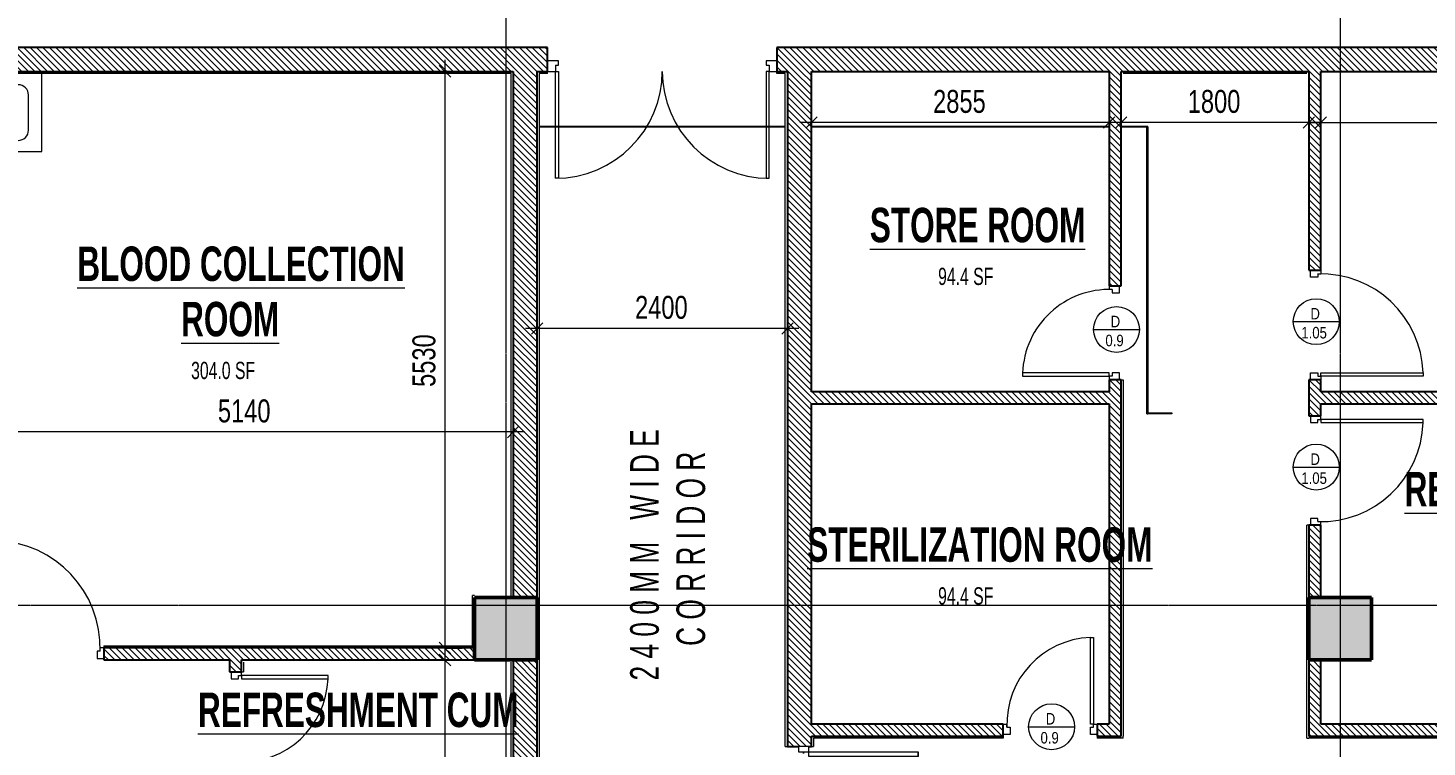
# Model space of a CAD drawing. Header units: millimetres. Extents: x -25222 to 91371, y -63339 to 20835.
# Drawn here: x 33153 to 46568, y -2748 to 4147 of the extents above; entities that cross this region are included whole.
import ezdxf

# ---------------------------------------------------------------- set-up
doc = ezdxf.new("R2010")
doc.units = ezdxf.units.MM
doc.linetypes.add('Grid Line', pattern=[22.225, 12.7, -3.175, 3.175, -3.175])
for name, color, linetype, lineweight in [('A-ANNO-DIMS', 211, 'Continuous', 9), ('A-ANNO-DIMS-110', 211, 'Continuous', 9), ('A-AREA-IDEN', 2, 'Continuous', 9), ('A-DETL-GENF', 92, 'Continuous', 5), ('A-DOOR', 31, 'Continuous', 5), ('A-DOOR-FRAM', 31, 'Continuous', 5), ('A-DOOR-IDEN', 31, 'Continuous', 9), ('A-WALL', 113, 'Continuous', 5), ('A-WALL-PATT', 111, 'Continuous', 25), ('G-ANNO-TEXT', 231, 'Continuous', 9), ('I-FURN', 30, 'Continuous', 5), ('S-COLS', 52, 'Continuous', 5), ('S-GRID', 1, 'Continuous', 9)]:
    doc.layers.add(name, color=color, linetype=linetype, lineweight=lineweight)
doc.styles.add('Swis721 Cn BT_10', font='swissc.ttf', dxfattribs={"width": 0.9, "height": 220})
doc.styles.add('Swis721 Cn BT_3', font='swissc.ttf', dxfattribs={"width": 0.8, "height": 165})
doc.styles.add('Swis721 Cn BT_4', font='swissc.ttf', dxfattribs={"width": 0.8, "height": 275})
doc.styles.add('Swis721 Cn BT_7', font='swissc.ttf', dxfattribs={"height": 110})
doc.styles.add('Swis721 Cn BT_B', font='swisscb.ttf', dxfattribs={"width": 0.8, "height": 330})
doc.dimstyles.new('Diagonal_-2_mm_Swiss', dxfattribs={"dimscale": 304.8, "dimtxt": 222.071065, "dimasz": 0.360892, "dimexe": 0.360892, "dimexo": 0.0625, "dimgap": 0.072178, "dimtad": 1, "dimdec": 0, "dimzin": 0, "dimdsep": 46, "dimtxsty": 'Swis721 Cn BT_10', "dimblk1": 'OBLIQUE', "dimblk2": 'OBLIQUE', "dimsah": 1, "dimcen": 0.09, "dimdle": 0.360892, "dimazin": 0, "dimtfac": 1, "dimtdec": 4, "dimtix": 1, "dimtmove": 0, "dimatfit": 3, "dimfxl": 0.541339, "dimfxlon": 1, "dimtvp": 1, "dimtolj": 1, "dimtzin": 0, "dimarcsym": 2})
doc.dimstyles.new('Diagonal_-2_mm_Swiss_1', dxfattribs={"dimscale": 304.8, "dimtxt": 222.071065, "dimasz": 0.360892, "dimexe": 0.360892, "dimexo": 0.0625, "dimgap": 0.072178, "dimtad": 1, "dimdec": 0, "dimzin": 0, "dimdsep": 46, "dimtxsty": 'Swis721 Cn BT_10', "dimblk1": 'OBLIQUE', "dimblk2": 'OBLIQUE', "dimsah": 1, "dimcen": 0.09, "dimdle": 0.360892, "dimazin": 0, "dimtfac": 1, "dimtdec": 4, "dimtix": 1, "dimtmove": 2, "dimatfit": 3, "dimfxl": 0.541339, "dimfxlon": 1, "dimtvp": 1, "dimtolj": 1, "dimtzin": 0, "dimarcsym": 2})
pattern_1 = [(315, (14219.89, -54691.457), (30.869454, 30.869454), [])]

# ---------------------------------------------------------------- blocks, each defined once
blk = doc.blocks.new('BETACRYL BB R 5337 - 0-100 Classic White-1237994-4_ FOURTH FLOOR - GA PLAN')
at = {"layer": 'A-DETL-GENF', "color": 53, "lineweight": 9}
for p, q in [((167.5, 187.5), (-167.5, 187.5)), ((-267.5, 87.5), (-267.5, -87.5)), ((267.5, -87.5), (267.5, 87.5)), ((-167.5, -187.5), (167.5, -187.5))]:
    blk.add_line(p, q, dxfattribs=at)
for radius in [35, 23]:
    blk.add_circle((0, 0), radius, dxfattribs=at)
for centre, start, end in [((-167.5, 87.5), 90, 180), ((167.5, 87.5), 0, 90), ((-167.5, -87.5), 180, 270), ((167.5, -87.5), 270, 0)]:
    blk.add_arc(centre, 100, start, end, dxfattribs=at)
blk = doc.blocks.new('MM-HOSPITAL A_B BLOCK 2022_05_19_Interiors_rvt-1-4_ FOURTH FLOOR - GA PLAN')
at = {"layer": 'A-WALL', "color": 10, "lineweight": 9}
for p, q in [((37785, 3711), (32685, 3711)), ((37785, -1294), (37785, 3711)), ((38135, 3711), (38055, 3711)), ((38055, 3711), (38055, -9139)), ((38135, 3711), (38135, 3731)), ((40335, 3711), (40335, 3731)), ((40415, 3711), (40335, 3711)), ((40415, -2744), (40415, 3711)), ((45415, 3711), (43655, 3711)), ((38055, 3206), (40415, 3206)), ((40415, 3196), (38055, 3196)), ((40665, 3206), (43520, 3206)), ((43520, 3196), (40665, 3196)), ((43635, 3206), (43890, 3206)), ((43880, 3196), (43635, 3196)), ((43880, 446), (43880, 3196)), ((43890, 3196), (43890, 3206)), ((43890, 3196), (43890, 456)), ((43635, 774), (43655, 774)), ((43655, 774), (43655, -2644)), ((43880, 446), (43890, 446)), ((43890, 456), (44120, 456)), ((44120, 446), (43890, 446)), ((44120, 456), (44120, 446)), ((45415, -2664), (45415, -621)), ((45435, -621), (45415, -621)), ((37415, -1779), (37415, -1294)), ((37435, -1294), (37415, -1294)), ((33880, -1779), (37415, -1779)), ((33880, -1779), (33880, -1799)), ((35220, -1934), (35220, -2029)), ((37785, -4864), (37785, -1934)), ((35200, -2029), (35220, -2029)), ((40685, -2664), (40685, -2744)), ((42505, -2664), (40685, -2664)), ((42505, -2644), (42505, -2664)), ((43405, -2644), (43405, -2664)), ((43655, -2664), (43405, -2664)), ((43655, -2664), (43655, -2644)), ((45415, -2664), (45435, -2664)), ((52340, -2664), (45435, -2664)), ((40415, -2744), (40435, -2744)), ((40665, -2744), (40685, -2744))]:
    blk.add_line(p, q, dxfattribs=at)
at = {"layer": 'I-FURN', "color": 53, "lineweight": 9}
for p, q in [((33285, 2961), (33285, 3711)), ((32685, 2961), (33285, 2961))]:
    blk.add_line(p, q, dxfattribs=at)
at = {"color": 53, "lineweight": 9, "rotation": 270.0000000000001}
blk.add_blockref('BETACRYL BB R 5337 - 0-100 Classic White-1237994-4_ FOURTH FLOOR - GA PLAN', (32970, 3336), dxfattribs=at)
blk = doc.blocks.new('M_Concrete-Rectangular-Column - 600 x 600-V1-4_ FOURTH FLOOR - GA PLAN')
at = {"layer": 'S-COLS'}
blk.add_hatch(color=55, dxfattribs=at).paths.add_polyline_path([(300, 300), (-300, 300), (-300, -300), (300, -300)], flags=0)
at = {"layer": 'S-COLS', "color": 250, "lineweight": 50}
for p, q in [((300, 300), (-300, 300)), ((-300, 300), (-300, -300)), ((300, -300), (300, 300)), ((-300, -300), (300, -300))]:
    blk.add_line(p, q, dxfattribs=at)
blk = doc.blocks.new('DC_DdlFlPanelFire-Rated-eq w vision panel - FWD3 2_2-12335280-4_ FOURTH FLOOR - GA PLAN')
at = {"layer": 'A-DOOR'}
for p, q in [((-1025, -1140), (-1025, -115)), ((-1025, -115), (-995, -115)), ((-995, -115), (-995, -1140)), ((995, -115), (995, -1140)), ((1025, -115), (995, -115)), ((1025, -1140), (1025, -115)), ((-995, -1140), (-1025, -1140)), ((995, -1140), (1025, -1140))]:
    blk.add_line(p, q, dxfattribs=at)
for centre, start, end in [((-1025, -115), 270, 0), ((1025, -115), 180, 270)]:
    blk.add_arc(centre, 1025, start, end, dxfattribs=at)
at = {"layer": 'A-DOOR-FRAM'}
for p, q in [((-1100, -15), (-1100, -115)), ((-995, -15), (-1100, -15)), ((-1100, -115), (-1025, -115)), ((-1025, -57), (-995, -57)), ((-1025, -57), (-1025, -115)), ((-995, -57), (-995, -15)), ((995, -15), (995, -57)), ((1100, -15), (995, -15)), ((995, -57), (1025, -57)), ((1025, -57), (1025, -115)), ((1025, -115), (1100, -115)), ((1100, -115), (1100, -15))]:
    blk.add_line(p, q, dxfattribs=at)
blk = doc.blocks.new('DC_SglFl-W-Int - D 1_1-5257905-4_ FOURTH FLOOR - GA PLAN')
at = {"layer": 'A-DOOR'}
for p, q in [((485, -57.5), (485, -1087.5)), ((515, -57.5), (485, -57.5)), ((515, -1087.5), (515, -57.5)), ((485, -1087.5), (515, -1087.5))]:
    blk.add_line(p, q, dxfattribs=at)
blk.add_arc((515, -57.5), 1030.4, 178.33166, 268.33166, dxfattribs=at)
at = {"layer": 'A-DOOR-FRAM'}
for p, q in [((-550, 42.5), (-550, -57.5)), ((-485, 42.5), (-550, 42.5)), ((-485, -27.5), (-485, 42.5)), ((485, 42.5), (485, -27.5)), ((550, 42.5), (485, 42.5)), ((550, -57.5), (550, 42.5)), ((-550, -57.5), (-515, -57.5)), ((-515, -27.5), (-485, -27.5)), ((-515, -27.5), (-515, -57.5)), ((485, -27.5), (515, -27.5)), ((515, -27.5), (515, -57.5)), ((515, -57.5), (550, -57.5))]:
    blk.add_line(p, q, dxfattribs=at)
blk = doc.blocks.new('DC_SglFl-W-Int - D _0_9-4087149-4_ FOURTH FLOOR - GA PLAN')
at = {"layer": 'A-DOOR'}
for p, q in [((385, -57.5), (385, -887.5)), ((415, -57.5), (385, -57.5)), ((415, -887.5), (415, -57.5)), ((385, -887.5), (415, -887.5))]:
    blk.add_line(p, q, dxfattribs=at)
blk.add_arc((415, -57.5), 830.5, 177.92997, 267.92997, dxfattribs=at)
at = {"layer": 'A-DOOR-FRAM'}
for p, q in [((-450, 42.5), (-450, -57.5)), ((-385, 42.5), (-450, 42.5)), ((-385, -27.5), (-385, 42.5)), ((385, 42.5), (385, -27.5)), ((450, 42.5), (385, 42.5)), ((450, -57.5), (450, 42.5)), ((-450, -57.5), (-415, -57.5)), ((-415, -27.5), (-385, -27.5)), ((-415, -27.5), (-415, -57.5)), ((385, -27.5), (415, -27.5)), ((415, -27.5), (415, -57.5)), ((415, -57.5), (450, -57.5))]:
    blk.add_line(p, q, dxfattribs=at)
blk = doc.blocks.new('M_Door-Passage-Double-Flush - D 2_2-14736277-4_ FOURTH FLOOR - GA PLAN')
at = {"layer": 'A-DOOR'}
for p, q in [((-1050, 96.35), (-1050, 1146.35)), ((-1050, 1146.35), (-1005, 1146.35)), ((-1005, 1146.35), (-1005, 96.35)), ((1050, 1146.35), (1005, 1146.35)), ((1005, 1146.35), (1005, 96.35)), ((1050, 96.35), (1050, 1146.35)), ((-1005, 96.35), (-1050, 96.35)), ((1005, 96.35), (1050, 96.35))]:
    blk.add_line(p, q, dxfattribs=at)
for centre, start, end in [((-1050, 96.35), 0, 90), ((1050, 96.35), 90, 180)]:
    blk.add_arc(centre, 1050, start, end, dxfattribs=at)
at = {"layer": 'A-DOOR-FRAM'}
for p, q in [((-1050, 96.35), (-1100, 96.35)), ((-1100, 96.35), (-1100, -3.65)), ((-1050, 46.5875), (-1050, 96.35)), ((-1034.125, 46.5875), (-1050, 46.5875)), ((-1050, -3.65), (-1050, 45.5625)), ((-1050, 45.5625), (-1034.125, 45.5625)), ((-1034.125, 45.5625), (-1034.125, 46.5875)), ((1050, 46.5875), (1034.125, 46.5875)), ((1034.125, 46.5875), (1034.125, 45.5625)), ((1034.125, 45.5625), (1050, 45.5625)), ((1050, 96.35), (1050, 46.5875)), ((1100, 96.35), (1050, 96.35)), ((1050, 45.5625), (1050, -3.65)), ((1100, -3.65), (1100, 96.35)), ((-1100, -3.65), (-1050, -3.65)), ((1050, -3.65), (1100, -3.65))]:
    blk.add_line(p, q, dxfattribs=at)
blk = doc.blocks.new('DC_SglFl-W-Int - D 1_05-7339260-4_ FOURTH FLOOR - GA PLAN')
at = {"layer": 'A-DOOR'}
for p, q in [((460, -57.5), (460, -1037.5)), ((490, -57.5), (460, -57.5)), ((490, -1037.5), (490, -57.5)), ((460, -1037.5), (490, -1037.5))]:
    blk.add_line(p, q, dxfattribs=at)
blk.add_arc((490, -57.5), 980.5, 178.2466, 268.2466, dxfattribs=at)
at = {"layer": 'A-DOOR-FRAM'}
for p, q in [((-525, 42.5), (-525, -57.5)), ((-460, 42.5), (-525, 42.5)), ((-460, -27.5), (-460, 42.5)), ((460, 42.5), (460, -27.5)), ((525, 42.5), (460, 42.5)), ((525, -57.5), (525, 42.5)), ((-525, -57.5), (-490, -57.5)), ((-490, -27.5), (-460, -27.5)), ((-490, -27.5), (-490, -57.5)), ((460, -27.5), (490, -27.5)), ((490, -27.5), (490, -57.5)), ((490, -57.5), (525, -57.5))]:
    blk.add_line(p, q, dxfattribs=at)
blk = doc.blocks.new('DC_SglFl-W-Int - D 1_05-7339259-4_ FOURTH FLOOR - GA PLAN')
at = {"layer": 'A-DOOR'}
for p, q in [((460, 57.5), (460, 1037.5)), ((460, 1037.5), (490, 1037.5)), ((490, 1037.5), (490, 57.5)), ((490, 57.5), (460, 57.5))]:
    blk.add_line(p, q, dxfattribs=at)
blk.add_arc((490, 57.5), 980.5, 91.7534, 181.7534, dxfattribs=at)
at = {"layer": 'A-DOOR-FRAM'}
for p, q in [((-525, -42.5), (-525, 57.5)), ((-525, 57.5), (-490, 57.5)), ((-490, 27.5), (-490, 57.5)), ((-490, 27.5), (-460, 27.5)), ((-460, 27.5), (-460, -42.5)), ((460, 27.5), (490, 27.5)), ((460, -42.5), (460, 27.5)), ((490, 57.5), (525, 57.5)), ((490, 27.5), (490, 57.5)), ((525, 57.5), (525, -42.5)), ((-460, -42.5), (-525, -42.5)), ((525, -42.5), (460, -42.5))]:
    blk.add_line(p, q, dxfattribs=at)
blk = doc.blocks.new('DC_SglFl-W-Int - D _0_9-4086654-4_ FOURTH FLOOR - GA PLAN')
at = {"layer": 'A-DOOR'}
for p, q in [((385, 57.5), (385, 887.5)), ((385, 887.5), (415, 887.5)), ((415, 887.5), (415, 57.5)), ((415, 57.5), (385, 57.5))]:
    blk.add_line(p, q, dxfattribs=at)
blk.add_arc((415, 57.5), 830.5, 92.07003, 182.07003, dxfattribs=at)
at = {"layer": 'A-DOOR-FRAM'}
for p, q in [((-450, -42.5), (-450, 57.5)), ((-450, 57.5), (-415, 57.5)), ((-415, 27.5), (-415, 57.5)), ((-415, 27.5), (-385, 27.5)), ((-385, 27.5), (-385, -42.5)), ((385, 27.5), (415, 27.5)), ((385, -42.5), (385, 27.5)), ((415, 57.5), (450, 57.5)), ((415, 27.5), (415, 57.5)), ((450, 57.5), (450, -42.5)), ((-385, -42.5), (-450, -42.5)), ((450, -42.5), (385, -42.5))]:
    blk.add_line(p, q, dxfattribs=at)
blk = doc.blocks.new('DIMBLOCK25-4_ FOURTH FLOOR - GA PLAN')
at = {"layer": 'A-ANNO-DIMS-110', "transparency": 16777216}
for p, q in [((37915, 273), (32555, 273)), ((32665, 108), (32665, 383)), ((32665, 273), (32665, 108)), ((37805, 108), (37805, 383)), ((37805, 273), (37805, 108))]:
    blk.add_line(p, q, dxfattribs=at)
at = {"layer": 'A-ANNO-DIMS-110', "lineweight": 18, "transparency": 16777216}
for p, q in [((32665, 273), (32610, 218)), ((32665, 273), (32720, 328)), ((37805, 273), (37750, 218)), ((37805, 273), (37860, 328))]:
    blk.add_line(p, q, dxfattribs=at)
at = {"layer": 'A-ANNO-DIMS-110', "color": 0, "transparency": 16777216, "insert": (34974, 585), "char_height": 220, "width": 626.03, "attachment_point": 1, "line_spacing_factor": 0.961347, "style": 'Swis721 Cn BT_10'}
blk.add_mtext('5140', dxfattribs=at)
blk = doc.blocks.new('_Oblique')
at = {"color": 0, "linetype": 'ByBlock', "lineweight": -2}
blk.add_line((-0.5, -0.5), (0.5, 0.5), dxfattribs=at)
blk = doc.blocks.new('DIMBLOCK26-4_ FOURTH FLOOR - GA PLAN')
at = {"layer": 'A-ANNO-DIMS-110', "transparency": 16777216}
for p, q in [((38035, 1100), (38035, 1375)), ((40435, 1100), (40435, 1375)), ((40545, 1265), (37925, 1265)), ((38035, 1265), (38035, 1100)), ((40435, 1265), (40435, 1100))]:
    blk.add_line(p, q, dxfattribs=at)
at = {"layer": 'A-ANNO-DIMS-110', "lineweight": 18, "transparency": 16777216}
for p, q in [((38035, 1265), (37980, 1210)), ((38035, 1265), (38090, 1320)), ((40435, 1265), (40380, 1210)), ((40435, 1265), (40490, 1320))]:
    blk.add_line(p, q, dxfattribs=at)
at = {"layer": 'A-ANNO-DIMS-110', "color": 0, "transparency": 16777216, "insert": (38974, 1578), "char_height": 220, "width": 626.03, "attachment_point": 1, "line_spacing_factor": 0.961347, "style": 'Swis721 Cn BT_10'}
blk.add_mtext('2400', dxfattribs=at)
blk = doc.blocks.new('DIMBLOCK32-4_ FOURTH FLOOR - GA PLAN')
at = {"layer": 'A-ANNO-DIMS-110', "lineweight": 18, "transparency": 16777216}
for p, q in [((37151, 3731), (37096, 3786)), ((37151, 3731), (37206, 3676)), ((37151, -1799), (37096, -1744)), ((37151, -1799), (37206, -1854))]:
    blk.add_line(p, q, dxfattribs=at)
at = {"layer": 'A-ANNO-DIMS-110', "transparency": 16777216}
for p, q in [((37151, 3841), (37151, -1909)), ((37316, 3731), (37041, 3731)), ((37151, 3731), (37316, 3731)), ((37316, -1799), (37041, -1799)), ((37151, -1799), (37316, -1799))]:
    blk.add_line(p, q, dxfattribs=at)
at = {"layer": 'A-ANNO-DIMS-110', "color": 0, "transparency": 16777216, "insert": (36839, 705), "char_height": 220, "width": 626.03, "attachment_point": 1, "rotation": 90, "line_spacing_factor": 0.961347, "style": 'Swis721 Cn BT_10'}
blk.add_mtext('5530', dxfattribs=at)
blk = doc.blocks.new('DIMBLOCK40-4_ FOURTH FLOOR - GA PLAN')
at = {"layer": 'A-ANNO-DIMS-110', "lineweight": 18, "transparency": 16777216}
for p, q in [((37151, -1914), (37096, -1859)), ((37151, -1914), (37206, -1969)), ((37151, -4884), (37096, -4829)), ((37151, -4884), (37206, -4939))]:
    blk.add_line(p, q, dxfattribs=at)
at = {"layer": 'A-ANNO-DIMS-110', "transparency": 16777216}
for p, q in [((37151, -1804), (37151, -4994)), ((37316, -1914), (37041, -1914)), ((37151, -1914), (37316, -1914)), ((37316, -4884), (37041, -4884)), ((37151, -4884), (37316, -4884))]:
    blk.add_line(p, q, dxfattribs=at)
at = {"layer": 'A-ANNO-DIMS-110', "color": 0, "transparency": 16777216, "insert": (36839, -3770), "char_height": 220, "width": 626.03, "attachment_point": 1, "rotation": 90, "line_spacing_factor": 0.961347, "style": 'Swis721 Cn BT_10'}
blk.add_mtext('2970', dxfattribs=at)
blk = doc.blocks.new('M_Door Tag type 3 - M_Door Tag type 3-9039904-4_ FOURTH FLOOR - GA PLAN')
at = {"layer": 'A-DOOR-IDEN'}
blk.add_line((-1.88, 0.29), (2.12, 0.29), dxfattribs=at)
blk.add_circle((0.12, 0.29), 2, dxfattribs=at)
blk = doc.blocks.new('DIMBLOCK72-4_ FOURTH FLOOR - GA PLAN')
at = {"layer": 'A-ANNO-DIMS-110', "transparency": 16777216}
for p, q in [((45550, 3406), (45550, 3131)), ((45550, 3241), (45550, 3406)), ((50690, 3406), (50690, 3131)), ((50690, 3241), (50690, 3406)), ((45440, 3241), (50800, 3241))]:
    blk.add_line(p, q, dxfattribs=at)
at = {"layer": 'A-ANNO-DIMS-110', "lineweight": 18, "transparency": 16777216}
for p, q in [((45550, 3241), (45495, 3186)), ((45550, 3241), (45605, 3296)), ((50690, 3241), (50635, 3186)), ((50690, 3241), (50745, 3296))]:
    blk.add_line(p, q, dxfattribs=at)
at = {"layer": 'A-ANNO-DIMS-110', "color": 0, "transparency": 16777216, "insert": (47859, 3553), "char_height": 220, "width": 626.03, "attachment_point": 1, "line_spacing_factor": 0.961347, "style": 'Swis721 Cn BT_10'}
blk.add_mtext('5140', dxfattribs=at)
blk = doc.blocks.new('DIMBLOCK73-4_ FOURTH FLOOR - GA PLAN')
at = {"layer": 'A-ANNO-DIMS-110', "transparency": 16777216}
for p, q in [((45545, 3241), (43525, 3241)), ((43635, 3076), (43635, 3351)), ((43635, 3241), (43635, 3076)), ((45435, 3076), (45435, 3351)), ((45435, 3241), (45435, 3076))]:
    blk.add_line(p, q, dxfattribs=at)
at = {"layer": 'A-ANNO-DIMS-110', "lineweight": 18, "transparency": 16777216}
for p, q in [((43635, 3241), (43580, 3186)), ((43635, 3241), (43690, 3296)), ((45435, 3241), (45380, 3186)), ((45435, 3241), (45490, 3296))]:
    blk.add_line(p, q, dxfattribs=at)
at = {"layer": 'A-ANNO-DIMS-110', "color": 0, "transparency": 16777216, "insert": (44274, 3553), "char_height": 220, "width": 626.03, "attachment_point": 1, "line_spacing_factor": 0.961347, "style": 'Swis721 Cn BT_10'}
blk.add_mtext('1800', dxfattribs=at)
blk = doc.blocks.new('DIMBLOCK74-4_ FOURTH FLOOR - GA PLAN')
at = {"layer": 'A-ANNO-DIMS-110', "transparency": 16777216}
for p, q in [((43630, 3241), (40555, 3241)), ((40665, 3076), (40665, 3351)), ((40665, 3241), (40665, 3076)), ((43520, 3076), (43520, 3351)), ((43520, 3241), (43520, 3076))]:
    blk.add_line(p, q, dxfattribs=at)
at = {"layer": 'A-ANNO-DIMS-110', "lineweight": 18, "transparency": 16777216}
for p, q in [((40665, 3241), (40610, 3186)), ((40665, 3241), (40720, 3296)), ((43520, 3241), (43465, 3186)), ((43520, 3241), (43575, 3296))]:
    blk.add_line(p, q, dxfattribs=at)
at = {"layer": 'A-ANNO-DIMS-110', "color": 0, "transparency": 16777216, "insert": (41832, 3553), "char_height": 220, "width": 626.03, "attachment_point": 1, "line_spacing_factor": 0.961347, "style": 'Swis721 Cn BT_10'}
blk.add_mtext('2855', dxfattribs=at)

msp = doc.modelspace()

# ---------------------------------------------------------------- hatches: boundary and pattern name
at = {"layer": 'A-WALL-PATT', "lineweight": 5}
h = msp.add_hatch(dxfattribs=at)
h.set_pattern_fill('FP_1', color=9, style=0, pattern_type=2)
h.set_pattern_definition(pattern_1)
h.paths.add_polyline_path([(-12734.9, 3731.3), (-6944.9, 3731.3), (-6944.9, 3961.3), (-12734.9, 3961.3)], flags=0)
h.paths.add_polyline_path([(-6044.9, 3731.3), (38135.1, 3731.3), (38135.1, 3961.3), (-6044.9, 3961.3)], flags=0)
h.paths.add_polyline_path([(43520.1, 3731.3), (53505.1, 3731.3), (53505.1, 3961.3), (40335.1, 3961.3), (40335.1, 3731.3), (40925.6, 3731.3)], flags=0)
h = msp.add_hatch(dxfattribs=at)
h.set_pattern_fill('FP_1', color=9, style=0, pattern_type=2)
h.set_pattern_definition(pattern_1)
h.paths.add_polyline_path([(38035.1, -8788.7), (38035.1, -1913.7), (37805.1, -1913.7), (37805.1, -8788.7)], flags=0)
h.paths.add_polyline_path([(38035.1, -1313.7), (38035.1, 3731.3), (37805.1, 3731.3), (37805.1, -1313.7), (37900.4, -1313.7)], flags=0)
h = msp.add_hatch(dxfattribs=at)
h.set_pattern_fill('FP_1', color=9, style=0, pattern_type=2)
h.set_pattern_definition(pattern_1)
h.paths.add_polyline_path([(40435.1, -9158.7), (40665.1, -9158.7), (40665.1, -4943.7), (40435.1, -4943.7), (40435.1, -8100)], flags=0)
h.paths.add_polyline_path([(40665.1, -2743.7), (40665.1, 3731.3), (40435.1, 3731.3), (40435.1, -2743.7), (40640.1, -2743.7)], flags=0)
h = msp.add_hatch(dxfattribs=at)
h.set_pattern_fill('FP_1', color=9, style=0, pattern_type=2)
h.set_pattern_definition(pattern_1)
h.paths.add_polyline_path([(43635.1, -2528.7), (43635.1, 773.8), (43520.1, 773.8), (43520.1, -2528.7)], flags=0)
h.paths.add_polyline_path([(43520.1, 1673.8), (43635.1, 1673.8), (43635.1, 3731.3), (43520.1, 3731.3)], flags=0)
h = msp.add_hatch(dxfattribs=at)
h.set_pattern_fill('FP_1', color=9, style=0, pattern_type=2)
h.set_pattern_definition(pattern_1)
h.paths.add_polyline_path([(45435.1, -2643.7), (45550.1, -2643.7), (45550.1, -1913.7), (45435.1, -1913.7), (45435.1, -2528.7)], flags=0)
h.paths.add_polyline_path([(45550.1, -1313.7), (45550.1, -621.2), (45435.1, -621.2), (45435.1, -1313.7), (45476.9, -1313.7)], flags=0)
h.paths.add_polyline_path([(45550.1, 428.8), (45550.1, 773.8), (45435.1, 773.8), (45435.1, 428.8)], flags=0)
h.paths.add_polyline_path([(45550.1, 1823.8), (45550.1, 3731.3), (45435.1, 3731.3), (45435.1, 1823.8)], flags=0)
h = msp.add_hatch(dxfattribs=at)
h.set_pattern_fill('FP_1', color=9, style=0, pattern_type=2)
h.set_pattern_definition(pattern_1)
h.paths.add_polyline_path([(40925.6, 543.8), (43520.1, 543.8), (43520.1, 658.8), (40665.1, 658.8), (40665.1, 543.8)], flags=0)
h = msp.add_hatch(dxfattribs=at)
h.set_pattern_fill('FP_1', color=9, style=0, pattern_type=2)
h.set_pattern_definition(pattern_1)
h.paths.add_polyline_path([(48271.1, 543.8), (50690.1, 543.8), (50690.1, 658.8), (45550.1, 658.8), (45550.1, 543.8)], flags=0)
h = msp.add_hatch(dxfattribs=at)
h.set_pattern_fill('FP_1', color=9, style=0, pattern_type=2)
h.set_pattern_definition(pattern_1)
h.paths.add_polyline_path([(35085.1, -1913.7), (35085.1, -1798.7), (33880.1, -1798.7), (33880.1, -1913.7)], flags=0)
h.paths.add_polyline_path([(32665.1, -1913.7), (32780.1, -1913.7), (32780.1, -1798.7), (32665.1, -1798.7)], flags=0)
h = msp.add_hatch(dxfattribs=at)
h.set_pattern_fill('FP_1', color=9, style=0, pattern_type=2)
h.set_pattern_definition(pattern_1)
h.paths.add_polyline_path([(35085.1, -4883.7), (35200.1, -4883.7), (35200.1, -2928.7), (35085.1, -2928.7)], flags=0)
h.paths.add_polyline_path([(35085.1, -2028.7), (35200.1, -2028.7), (35200.1, -1798.7), (35085.1, -1798.7), (35085.1, -1913.7)], flags=0)
h = msp.add_hatch(dxfattribs=at)
h.set_pattern_fill('FP_1', color=9, style=0, pattern_type=2)
h.set_pattern_definition(pattern_1)
h.paths.add_polyline_path([(37252.9, -1913.7), (37435.1, -1913.7), (37435.1, -1798.7), (35200.1, -1798.7), (35200.1, -1913.7)], flags=0)
h = msp.add_hatch(dxfattribs=at)
h.set_pattern_fill('FP_1', color=9, style=0, pattern_type=2)
h.set_pattern_definition(pattern_1)
h.paths.add_polyline_path([(43405.1, -2643.7), (43635.1, -2643.7), (43635.1, -2528.7), (43405.1, -2528.7)], flags=0)
h.paths.add_polyline_path([(40925.6, -2643.7), (42505.1, -2643.7), (42505.1, -2528.7), (40665.1, -2528.7), (40665.1, -2643.7)], flags=0)
h = msp.add_hatch(dxfattribs=at)
h.set_pattern_fill('FP_1', color=9, style=0, pattern_type=2)
h.set_pattern_definition(pattern_1)
h.paths.add_polyline_path([(53390.1, -2643.7), (55125.1, -2643.7), (55125.1, -2528.7), (53390.1, -2528.7)], flags=0)
h.paths.add_polyline_path([(56175.1, -2643.7), (56290.1, -2643.7), (56290.1, -2528.7), (56175.1, -2528.7)], flags=0)
h.paths.add_polyline_path([(48271.1, -2643.7), (52340.1, -2643.7), (52340.1, -2528.7), (45550.1, -2528.7), (45550.1, -2643.7)], flags=0)

# ---------------------------------------------------------------- linework, layer by layer
at = {"layer": 'A-WALL', "lineweight": 25}
for p, q in [((38135.1, 3961.3), (-6044.9, 3961.3)), ((38135.1, 3731.3), (38135.1, 3961.3)), ((53505.1, 3961.3), (40335.1, 3961.3)), ((40335.1, 3961.3), (40335.1, 3731.3)), ((32665.1, 3731.3), (37805.1, 3731.3)), ((37805.1, 3731.3), (37805.1, -1313.7)), ((38035.1, 3731.3), (38135.1, 3731.3)), ((38035.1, -1313.7), (38035.1, 3731.3)), ((40335.1, 3731.3), (40435.1, 3731.3)), ((40435.1, 3731.3), (40435.1, -2743.7)), ((40665.1, 3731.3), (43520.1, 3731.3)), ((40665.1, 658.8), (40665.1, 3731.3)), ((43520.1, 3731.3), (43520.1, 1673.8)), ((43635.1, 3731.3), (45435.1, 3731.3)), ((43635.1, 1673.8), (43635.1, 3731.3)), ((45435.1, 3731.3), (45435.1, 1823.8)), ((45550.1, 3731.3), (50690.1, 3731.3)), ((45550.1, 1823.8), (45550.1, 3731.3)), ((45435.1, 1823.8), (45550.1, 1823.8)), ((43520.1, 1673.8), (43635.1, 1673.8)), ((43635.1, 773.8), (43520.1, 773.8)), ((43520.1, 773.8), (43520.1, 658.8)), ((43635.1, -2643.7), (43635.1, 773.8)), ((45550.1, 773.8), (45435.1, 773.8)), ((45435.1, 773.8), (45435.1, 428.8)), ((45550.1, 658.8), (45550.1, 773.8)), ((43520.1, 658.8), (40665.1, 658.8)), ((40665.1, -2528.7), (40665.1, 543.8)), ((40665.1, 543.8), (43520.1, 543.8)), ((43520.1, 543.8), (43520.1, -2528.7)), ((50690.1, 658.8), (45550.1, 658.8)), ((45550.1, 428.8), (45550.1, 543.8)), ((45550.1, 543.8), (50690.1, 543.8)), ((45435.1, 428.8), (45550.1, 428.8)), ((45550.1, -621.2), (45435.1, -621.2)), ((45435.1, -621.2), (45435.1, -1313.7)), ((45550.1, -1313.7), (45550.1, -621.2)), ((33880.1, -1798.7), (33880.1, -1913.7)), ((37435.1, -1798.7), (33880.1, -1798.7)), ((33880.1, -1913.7), (35085.1, -1913.7)), ((35085.1, -1913.7), (35085.1, -2028.7)), ((35200.1, -2028.7), (35200.1, -1913.7)), ((35200.1, -1913.7), (37435.1, -1913.7)), ((37805.1, -1913.7), (37805.1, -4883.7)), ((38035.1, -8788.7), (38035.1, -1913.7)), ((45435.1, -1913.7), (45435.1, -2643.7)), ((45550.1, -2528.7), (45550.1, -1913.7)), ((35085.1, -2028.7), (35200.1, -2028.7)), ((42505.1, -2528.7), (40665.1, -2528.7)), ((42505.1, -2643.7), (42505.1, -2528.7)), ((43520.1, -2528.7), (43405.1, -2528.7)), ((43405.1, -2528.7), (43405.1, -2643.7)), ((50690.1, -2528.7), (45550.1, -2528.7)), ((40665.1, -2743.7), (40665.1, -2643.7)), ((40665.1, -2643.7), (42505.1, -2643.7)), ((43405.1, -2643.7), (43635.1, -2643.7)), ((45435.1, -2643.7), (52340.1, -2643.7)), ((40435.1, -2743.7), (40540.1, -2743.7)), ((40640.1, -2743.7), (40665.1, -2743.7))]:
    msp.add_line(p, q, dxfattribs=at)
at = {"layer": 'S-GRID', "linetype": 'Grid Line'}
for p, q in [((37735.1, 20089.7), (37735.1, -62440.6)), ((45735.1, 20089.7), (45735.1, -62440.6)), ((-24562.2, -1388.7), (90711.2, -1388.7))]:
    msp.add_line(p, q, dxfattribs=at)

# ---------------------------------------------------------------- block references
at = {"lineweight": 5}
msp.add_blockref('MM-HOSPITAL A_B BLOCK 2022_05_19_Interiors_rvt-1-4_ FOURTH FLOOR - GA PLAN', (0, 0), dxfattribs=at)
at = {"layer": 'A-DOOR'}
for name, p in [('DC_DdlFlPanelFire-Rated-eq w vision panel - FWD3 2_2-12335280-4_ FOURTH FLOOR - GA PLAN', (39235.1, 3846.3)), ('DC_SglFl-W-Int - D _0_9-4086654-4_ FOURTH FLOOR - GA PLAN', (42955.1, -2586.2))]:
    msp.add_blockref(name, p, dxfattribs=at)
for name, p, rotation in [('DC_SglFl-W-Int - D 1_05-7339259-4_ FOURTH FLOOR - GA PLAN', (45492.6, 1298.8), 269.9999999999999), ('DC_SglFl-W-Int - D _0_9-4087149-4_ FOURTH FLOOR - GA PLAN', (43577.6, 1223.8), 269.9999999999997), ('DC_SglFl-W-Int - D 1_05-7339260-4_ FOURTH FLOOR - GA PLAN', (45492.6, -96.2), 89.9999999999999), ('DC_SglFl-W-Int - D 1_1-5257905-4_ FOURTH FLOOR - GA PLAN', (33330.1, -1856.2), 180), ('DC_SglFl-W-Int - D _0_9-4087149-4_ FOURTH FLOOR - GA PLAN', (35142.6, -2478.7), 89.99999999999991), ('M_Door-Passage-Double-Flush - D 2_2-14736277-4_ FOURTH FLOOR - GA PLAN', (40543.8, -3843.7), 269.9999999999999)]:
    msp.add_blockref(name, p, dxfattribs=dict(at, rotation=rotation))
at = {"layer": 'A-DOOR-IDEN', "xscale": 110, "yscale": 110, "zscale": 110}
for p in [(45492.6, 1298.8), (43577.6, 1223.8), (45492.6, -96.2), (42955.1, -2586.2)]:
    msp.add_blockref('M_Door Tag type 3 - M_Door Tag type 3-9039904-4_ FOURTH FLOOR - GA PLAN', p, dxfattribs=at)
at = {"layer": 'S-COLS', "rotation": 270.0000000000001}
for p in [(37735.1, -1613.7), (45735.1, -1613.7)]:
    msp.add_blockref('M_Concrete-Rectangular-Column - 600 x 600-V1-4_ FOURTH FLOOR - GA PLAN', p, dxfattribs=at)

# ---------------------------------------------------------------- texts
at = {"layer": 'A-AREA-IDEN', "attachment_point": 1}
for s, insert, char_height, width, style in [('\\LSTORE ROOM', (41225.2, 2422.4), 330, 2335.155, 'Swis721 Cn BT_B'), ('\\LBLOOD COLLECTION', (33625.5, 2051.4), 330, 3492.151, 'Swis721 Cn BT_B'), ('94.4 SF', (41879.9, 1847.6), 165, 599.662, 'Swis721 Cn BT_3'), ('\\LROOM', (34620.9, 1520.2), 330, 1079.392, 'Swis721 Cn BT_B'), ('304.0 SF', (34716.8, 945.4), 165, 698.43, 'Swis721 Cn BT_3'), ('\\LRECORD & REPORTING', (46353.3, -110.7), 330, 3957.771, 'Swis721 Cn BT_B'), ('\\LSTERILIZATION ROOM', (40625.4, -642), 330, 3788.454, 'Swis721 Cn BT_B'), ('94.4 SF', (41879.9, -1216.7), 165, 599.662, 'Swis721 Cn BT_3'), ('\\LREFRESHMENT CUM', (34782.9, -2227), 330, 3527.425, 'Swis721 Cn BT_B')]:
    msp.add_mtext(s, dxfattribs=dict(at, insert=insert, char_height=char_height, width=width, style=style))
at = {"layer": 'A-DOOR-IDEN', "char_height": 110, "attachment_point": 1, "style": 'Swis721 Cn BT_7'}
for s, insert, width in [('D', (43535.2, 1387), 105.823), ('D', (45450.3, 1462), 105.823), ('1.05', (45363, 1280.1), 308.65), ('0.9', (43484.3, 1205.1), 220.464), ('D', (45450.3, 67), 105.823), ('1.05', (45363, -114.9), 308.65), ('D', (42912.7, -2423), 105.823), ('0.9', (42861.8, -2604.9), 220.464)]:
    msp.add_mtext(s, dxfattribs=dict(at, insert=insert, width=width))
at = {"layer": 'G-ANNO-TEXT', "color": 7, "char_height": 275, "attachment_point": 1, "rotation": 90, "style": 'Swis721 Cn BT_4'}
for s, insert, width in [('2 4 0 0 M M   W I D E   ', (38926.9, -2110.3), 3153.518), ('C O R R I D O R  ', (39370.8, -1778.5), 2377.484)]:
    msp.add_mtext(s, dxfattribs=dict(at, insert=insert, width=width))

# ---------------------------------------------------------------- dimensions: what is measured, and where the dimension line sits
at = {"layer": 'A-ANNO-DIMS'}
dim = msp.add_linear_dim(base=(37151.4, -1798.7), p1=(37316.4, 3731.3), p2=(37316.4, -1798.7), angle=90, dimstyle='Diagonal_-2_mm_Swiss', override={"dimpost": '<>', "dimfxl": 5529.996331}, dxfattribs=at)
dim.commit()
dim.dimension.update_dxf_attribs({"geometry": 'DIMBLOCK32-4_ FOURTH FLOOR - GA PLAN', "text_midpoint": (37016.6, 966.3)})
for base, p1, p2, override, picture, middle in [((40665.1, 3240.6), (43520.1, 3075.6), (40665.1, 3075.6), {"dimpost": '<>', "dimfxl": 2855}, 'DIMBLOCK74-4_ FOURTH FLOOR - GA PLAN', (42092.6, 3375.7)), ((43635.1, 3240.6), (45435.1, 3075.6), (43635.1, 3075.6), {"dimpost": '<>', "dimfxl": 1800}, 'DIMBLOCK73-4_ FOURTH FLOOR - GA PLAN', (44535.1, 3375.5)), ((50690.1, 3240.6), (45550.1, 3405.6), (50690.1, 3405.6), {"dimpost": '<>', "dimfxl": 5140.000037}, 'DIMBLOCK72-4_ FOURTH FLOOR - GA PLAN', (48120.1, 3375.5)), ((38035.1, 1265.3), (40435.1, 1100.3), (38035.1, 1100.3), {"dimpost": '<>', "dimfxl": 2400}, 'DIMBLOCK26-4_ FOURTH FLOOR - GA PLAN', (39235.1, 1400.4)), ((32665.1, 272.8), (37805.1, 107.8), (32665.1, 107.8), {"dimpost": '<>', "dimfxl": 5140}, 'DIMBLOCK25-4_ FOURTH FLOOR - GA PLAN', (35235.1, 407.7))]:
    dim = msp.add_linear_dim(base=base, p1=p1, p2=p2, dimstyle='Diagonal_-2_mm_Swiss', override=override, dxfattribs=at)
    dim.commit()
    dim.dimension.update_dxf_attribs({"geometry": picture, "text_midpoint": middle})
dim = msp.add_linear_dim(base=(37151.4, -4883.7), p1=(37316.4, -1913.7), p2=(37316.4, -4883.7), angle=90, dimstyle='Diagonal_-2_mm_Swiss_1', override={"dimpost": '<>', "dimfxl": 2970.006637}, dxfattribs=at)
dim.commit()
dim.dimension.update_dxf_attribs({"geometry": 'DIMBLOCK40-4_ FOURTH FLOOR - GA PLAN', "text_midpoint": (36985.6, -3457.3), "dimtype": 160, "text_rotation": 90})

doc.saveas('drawing.dxf')
